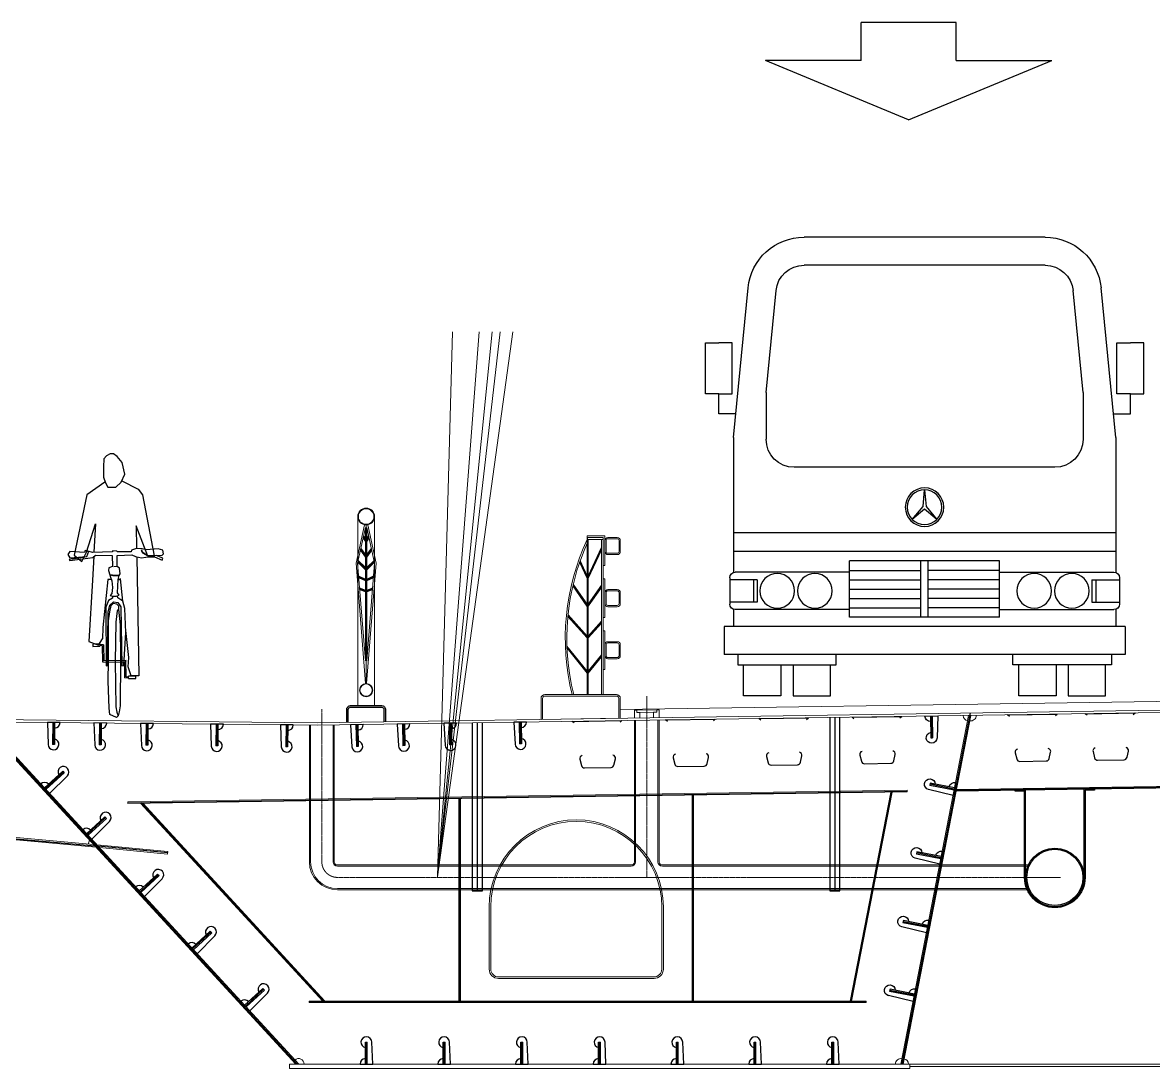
# Model space of a CAD drawing. Extents: x -2611510 to 1021013, y -44073 to 90887.
# Drawn here: x 823852 to 831125, y 47572 to 54296 of the extents above; entities that cross this region are included whole.
import ezdxf

# ---------------------------------------------------------------- set-up
doc = ezdxf.new("R2010")
doc.units = 0
doc.linetypes.add('ACAD_ISO08W100', pattern=[36, 24, -3, 6, -3])
doc.linetypes.add('CENTER', pattern=[2, 1.25, -0.25, 0.25, -0.25])
doc.layers.get('Defpoints').update_dxf_attribs({"color": 8})
for name, color, linetype, lineweight in [('中心线', 2, 'CENTER', 15), ('标注', 3, 'Continuous', 18), ('细实线', 7, 'Continuous', 15), ('钢板粗线', 1, 'Continuous', 25), ('钢板细线', 6, 'Continuous', 15)]:
    doc.layers.add(name, color=color, linetype=linetype, lineweight=lineweight)
doc.layers.add('汽车', color=150, linetype='Continuous')
doc.layers.add('车', color=4, linetype='Continuous')

# ---------------------------------------------------------------- blocks, each defined once
blk = doc.blocks.new('hghgh')
at = {"color": 7, "linetype": 'Continuous'}
for p, q in [((3039.592, 71.265), (3047.345, 71.265)), ((3039.591, 70.361), (3047.345, 70.361)), ((3037.321, 64.82), (3037.792, 69.634)), ((3038.371, 66.275), (3038.691, 69.546)), ((3048.564, 66.275), (3048.244, 69.546)), ((3049.614, 64.82), (3049.143, 69.634)), ((3036.418, 66.229), (3036.418, 67.865)), ((3036.418, 67.865), (3036.85, 67.865)), ((3037.283, 67.865), (3036.85, 67.865)), ((3037.283, 66.229), (3037.283, 67.865)), ((3049.653, 66.229), (3049.653, 67.865)), ((3049.653, 67.865), (3050.085, 67.865)), ((3050.518, 67.865), (3050.085, 67.865)), ((3050.518, 66.229), (3050.518, 67.865)), ((3036.85, 66.229), (3036.418, 66.229)), ((3036.85, 66.229), (3037.283, 66.229)), ((3036.85, 65.581), (3036.85, 66.229)), ((3050.085, 66.229), (3049.653, 66.229)), ((3050.085, 65.581), (3050.085, 66.229)), ((3050.085, 66.229), (3050.518, 66.229)), ((3037.396, 65.581), (3036.85, 65.581)), ((3049.54, 65.581), (3050.085, 65.581)), ((3037.321, 64.82), (3037.321, 60.485)), ((3049.614, 64.82), (3049.614, 60.485)), ((3039.274, 63.866), (3047.661, 63.866)), ((3037.321, 61.759), (3049.614, 61.759)), ((3037.321, 61.156), (3049.614, 61.156)), ((3041.059, 60.855), (3045.877, 60.855)), ((3041.059, 60.554), (3043.347, 60.554)), ((3045.877, 60.554), (3043.588, 60.554)), ((3037.201, 60.314), (3037.201, 59.471)), ((3037.963, 60.254), (3037.963, 59.531)), ((3038.083, 60.254), (3038.083, 59.531)), ((3041.059, 60.253), (3043.347, 60.253)), ((3045.877, 60.253), (3043.588, 60.253)), ((3048.852, 60.254), (3048.852, 59.531)), ((3048.973, 60.254), (3048.973, 59.531)), ((3049.735, 60.314), (3049.735, 59.471)), ((3041.059, 59.952), (3043.347, 59.952)), ((3041.059, 59.651), (3043.347, 59.651)), ((3045.877, 59.952), (3043.588, 59.952)), ((3045.877, 59.651), (3043.588, 59.651)), ((3037.321, 59.301), (3037.321, 58.748)), ((3041.059, 59.35), (3043.347, 59.35)), ((3045.877, 59.35), (3043.588, 59.35)), ((3049.614, 59.301), (3049.614, 58.748)), ((3041.059, 59.049), (3045.877, 59.049)), ((3037.02, 58.748), (3049.915, 58.748)), ((3037.02, 58.748), (3037.02, 57.844)), ((3049.915, 58.748), (3049.915, 57.844)), ((3037.02, 57.844), (3049.915, 57.844)), ((3037.46, 57.844), (3037.46, 57.513)), ((3040.625, 57.513), (3040.625, 57.844)), ((3046.311, 57.513), (3046.311, 57.844)), ((3049.476, 57.844), (3049.476, 57.513)), ((3037.46, 57.513), (3040.625, 57.513)), ((3037.646, 56.515), (3037.646, 57.513)), ((3038.845, 57.513), (3038.845, 56.515)), ((3039.24, 57.513), (3039.24, 56.515)), ((3040.438, 56.515), (3040.438, 57.513)), ((3049.476, 57.513), (3046.311, 57.513)), ((3046.497, 56.515), (3046.497, 57.513)), ((3047.696, 57.513), (3047.696, 56.515)), ((3048.091, 57.513), (3048.091, 56.515)), ((3049.289, 56.515), (3049.289, 57.513)), ((3038.845, 56.515), (3037.646, 56.515)), ((3039.24, 56.515), (3040.438, 56.515)), ((3047.696, 56.515), (3046.497, 56.515)), ((3048.091, 56.515), (3049.289, 56.515))]:
    blk.add_line(p, q, dxfattribs=at)
at = {"color": 7}
for p, q in [((3038.371, 66.275), (3038.371, 64.769)), ((3048.564, 66.275), (3048.564, 64.769)), ((3041.059, 59.049), (3041.059, 60.855)), ((3043.347, 59.049), (3043.347, 60.855)), ((3043.588, 59.049), (3043.588, 60.855)), ((3043.588, 59.049), (3043.588, 60.855)), ((3045.877, 59.049), (3045.877, 60.855)), ((3041.059, 60.495), (3037.381, 60.495)), ((3045.877, 60.495), (3049.554, 60.495)), ((3038.083, 60.254), (3037.201, 60.254)), ((3048.852, 60.254), (3049.735, 60.254)), ((3038.083, 59.531), (3037.201, 59.531)), ((3041.059, 59.291), (3037.381, 59.291)), ((3045.877, 59.291), (3049.554, 59.291)), ((3048.852, 59.531), (3049.735, 59.531))]:
    blk.add_line(p, q, dxfattribs=at)
blk.add_lwpolyline([(3043.468, 62.521), (3043.863, 62.19), (3043.515, 62.604), (3043.468, 63.144), (3043.421, 62.604), (3043.073, 62.19)], close=True, dxfattribs=at)
for centre, radius in [((3043.468, 62.585), 0.619), ((3043.468, 62.585), 0.559), ((3038.731, 59.893), 0.559), ((3039.941, 59.893), 0.559), ((3046.994, 59.893), 0.559), ((3048.205, 59.893), 0.559)]:
    blk.add_circle(centre, radius, dxfattribs=at)
at = {"color": 7, "linetype": 'Continuous'}
for centre, radius, start, end in [((3039.59, 69.458), 1.807, 89.9254, 174.4139), ((3047.345, 69.458), 1.807, 5.5861, 90), ((3039.59, 69.458), 0.903, 89.9254, 174.4139), ((3047.345, 69.458), 0.903, 5.5861, 90)]:
    blk.add_arc(centre, radius, start, end, dxfattribs=at)
at = {"color": 7}
for centre, radius, start, end in [((3039.274, 64.769), 0.903, 180, 270), ((3047.661, 64.769), 0.903, 270, 0), ((3037.381, 60.314), 0.181, 90, 180), ((3049.554, 60.314), 0.181, 0, 90), ((3037.381, 59.471), 0.181, 180, 270), ((3049.554, 59.471), 0.181, 270, 0)]:
    blk.add_arc(centre, radius, start, end, dxfattribs=at)
blk = doc.blocks.new('A$C3DE66DF3')
at = {"layer": '汽车', "color": 1}
for p, q in [((0.337, 1.4819), (0.4401, 1.4296)), ((0.4401, 1.4296), (0.4669, 1.3934)), ((0.1182, 1.395), (0.0392, 1.016)), ((0.4669, 1.3934), (0.5405, 1.0113)), ((0.117, 1.0361), (0.1739, 1.2118)), ((0.1739, 1.2118), (0.1634, 1.0342)), ((0.4283, 1.2006), (0.4306, 1.0587)), ((0.4998, 1.0109), (0.4283, 1.2006)), ((0.0123, 1.0383), (0, 1.0202)), ((0, 1.0202), (0.0119, 0.9989)), ((0.0293, 0.9925), (0.0099, 0.9894)), ((0.0114, 0.9822), (0.1241, 0.9972)), ((0.0119, 0.9989), (0.1194, 1.0074)), ((0.1034, 1.033), (0.0123, 1.0383)), ((0.0293, 0.9925), (0.1194, 1.0074)), ((0.0392, 1.016), (0.0882, 0.9775)), ((0.0882, 0.9775), (0.0978, 0.997)), ((0.0978, 0.997), (0.117, 1.0361)), ((0.108, 1.0454), (0.1034, 1.033)), ((0.1188, 1.0443), (0.108, 1.0454)), ((0.1545, 1.034), (0.1188, 1.0443)), ((0.1194, 1.0074), (0.1316, 1.0406)), ((0.1241, 0.9972), (0.1557, 1.0025)), ((0.1619, 1.0078), (0.1532, 0.8599)), ((0.2786, 1.0378), (0.1545, 1.034)), ((0.1557, 1.0025), (0.172, 1.0163)), ((0.172, 1.0163), (0.2783, 1.0139)), ((0.2783, 1.0139), (0.2788, 0.946)), ((0.2804, 1.0427), (0.2786, 1.0378)), ((0.3055, 1.042), (0.2804, 1.0427)), ((0.3096, 1.0377), (0.3055, 1.042)), ((0.3081, 1.0143), (0.3999, 1.0186)), ((0.3085, 0.9464), (0.3081, 1.0143)), ((0.3954, 1.0372), (0.3096, 1.0377)), ((0.3991, 1.0471), (0.3954, 1.0372)), ((0.4288, 1.0588), (0.3991, 1.0471)), ((0.3999, 1.0186), (0.4239, 1.007)), ((0.4239, 1.007), (0.4617, 0.9987)), ((0.4647, 1.0568), (0.4288, 1.0588)), ((0.4315, 1.0053), (0.4437, 0.2611)), ((0.4617, 0.9987), (0.4886, 1.0029)), ((0.4649, 1.0342), (0.462, 1.0494)), ((0.462, 1.0494), (0.4677, 1.0304)), ((0.4892, 1.0507), (0.4647, 1.0568)), ((0.5007, 1.0126), (0.4649, 1.0342)), ((0.4677, 1.0304), (0.5007, 1.0126)), ((0.4886, 1.0029), (0.5432, 1.0055)), ((0.5648, 1.0568), (0.4892, 1.0507)), ((0.4998, 1.0109), (0.5405, 1.0113)), ((0.5007, 1.0126), (0.5896, 1.0166)), ((0.5518, 1.0136), (0.5007, 1.0126)), ((0.5432, 1.0055), (0.5895, 0.9856)), ((0.594, 0.9981), (0.5518, 1.0136)), ((0.5956, 1.0483), (0.5648, 1.0568)), ((0.5895, 0.9856), (0.594, 0.9981)), ((0.5896, 1.0166), (0.5982, 1.0248)), ((0.5982, 1.0248), (0.5956, 1.0483)), ((0.0099, 0.9894), (0.0073, 0.9848)), ((0.0073, 0.9848), (0.0114, 0.9822)), ((0.2559, 0.9375), (0.2554, 0.9208)), ((0.2554, 0.9208), (0.2633, 0.8925)), ((0.2788, 0.946), (0.2559, 0.9375)), ((0.3085, 0.9464), (0.2875, 0.9428)), ((0.3241, 0.935), (0.3085, 0.9464)), ((0.3281, 0.8997), (0.3241, 0.935)), ((0.1532, 0.8599), (0.1322, 0.4768)), ((0.2506, 0.8632), (0.2183, 0.5645)), ((0.2724, 0.8632), (0.2505, 0.8623)), ((0.2723, 0.8634), (0.2506, 0.8632)), ((0.2959, 0.889), (0.2633, 0.8925)), ((0.2633, 0.8925), (0.2816, 0.8886)), ((0.2633, 0.8925), (0.2667, 0.8786)), ((0.2667, 0.8786), (0.2752, 0.8557)), ((0.2752, 0.8557), (0.2798, 0.8145)), ((0.2816, 0.8886), (0.321, 0.8882)), ((0.321, 0.8882), (0.2959, 0.889)), ((0.3098, 0.7809), (0.3148, 0.8637)), ((0.3148, 0.8637), (0.321, 0.8882)), ((0.3185, 0.8638), (0.3148, 0.8637)), ((0.3148, 0.8637), (0.3304, 0.8624)), ((0.3298, 0.8679), (0.3185, 0.8638)), ((0.321, 0.8882), (0.3281, 0.8997)), ((0.3442, 0.7288), (0.3298, 0.8679)), ((0.2798, 0.8145), (0.2745, 0.777)), ((0.3211, 0.7655), (0.3098, 0.7809)), ((0.2551, 0.7319), (0.2371, 0.6906)), ((0.2803, 0.7466), (0.2551, 0.7319)), ((0.2618, 0.7041), (0.2863, 0.7247)), ((0.2745, 0.777), (0.2641, 0.7639)), ((0.2641, 0.7639), (0.2824, 0.76)), ((0.2718, 0.7004), (0.2856, 0.7151)), ((0.305, 0.7601), (0.279, 0.7584)), ((0.279, 0.7584), (0.2803, 0.7466)), ((0.2824, 0.76), (0.305, 0.7601)), ((0.2856, 0.7151), (0.3039, 0.7112)), ((0.2863, 0.7247), (0.313, 0.7205)), ((0.3039, 0.7112), (0.3161, 0.6982)), ((0.3109, 0.7608), (0.3211, 0.7655)), ((0.3122, 0.749), (0.3109, 0.7608)), ((0.3442, 0.7288), (0.3122, 0.749)), ((0.313, 0.7205), (0.331, 0.6928)), ((0.3571, 0.6832), (0.3442, 0.7288)), ((0.2371, 0.6906), (0.239, 0.3232)), ((0.2483, 0.3255), (0.2513, 0.66)), ((0.2513, 0.66), (0.2618, 0.7041)), ((0.2538, 0.6055), (0.263, 0.6613)), ((0.263, 0.6613), (0.2718, 0.7004)), ((0.3076, 0.6675), (0.3013, 0.5965)), ((0.3172, 0.6781), (0.3076, 0.6675)), ((0.3161, 0.6982), (0.3172, 0.6781)), ((0.3172, 0.6781), (0.3281, 0.581)), ((0.331, 0.6928), (0.3379, 0.3236)), ((0.3639, 0.5326), (0.3571, 0.6832)), ((0.2534, 0.3546), (0.2538, 0.6055)), ((0.3013, 0.5965), (0.2968, 0.35)), ((0.3281, 0.581), (0.3298, 0.3632)), ((0.2183, 0.5645), (0.2176, 0.4926)), ((0.3496, 0.3249), (0.3639, 0.5326)), ((0.3807, 0.3765), (0.3633, 0.5446)), ((0.1322, 0.4768), (0.1926, 0.4527)), ((0.2001, 0.4605), (0.1557, 0.4593)), ((0.1557, 0.4593), (0.1559, 0.4453)), ((0.1559, 0.4453), (0.2008, 0.4457)), ((0.1926, 0.4527), (0.2176, 0.4926)), ((0.2001, 0.4605), (0.2007, 0.4501)), ((0.2238, 0.4552), (0.2006, 0.4544)), ((0.2007, 0.4501), (0.2008, 0.4457)), ((0.2148, 0.4497), (0.2007, 0.4501)), ((0.2148, 0.4497), (0.2171, 0.3482)), ((0.2238, 0.4552), (0.2247, 0.3558)), ((0.2199, 0.3556), (0.2171, 0.3482)), ((0.364, 0.3563), (0.2199, 0.3556)), ((0.2516, 0.2269), (0.2534, 0.3546)), ((0.3298, 0.3632), (0.3265, 0.0739)), ((0.3603, 0.3464), (0.364, 0.3563)), ((0.3656, 0.2547), (0.3632, 0.3563)), ((0.3775, 0.3165), (0.3807, 0.3765)), ((0.2171, 0.3482), (0.3603, 0.3464)), ((0.239, 0.3232), (0.2483, 0.3255)), ((0.2968, 0.35), (0.3012, 0.0663)), ((0.3379, 0.3236), (0.3496, 0.3249)), ((0.3565, 0.2493), (0.3557, 0.3487)), ((0.3968, 0.2614), (0.3775, 0.3165)), ((0.2578, 0.0596), (0.2516, 0.2269)), ((0.3565, 0.2493), (0.3798, 0.25)), ((0.3656, 0.2547), (0.3797, 0.2543)), ((0.4245, 0.2592), (0.3796, 0.2588)), ((0.3797, 0.2543), (0.3796, 0.2588)), ((0.3803, 0.244), (0.3797, 0.2543)), ((0.3803, 0.244), (0.4246, 0.2452)), ((0.4437, 0.2611), (0.3968, 0.2614)), ((0.4246, 0.2452), (0.4245, 0.2592)), ((0.3265, 0.0739), (0.3212, 0.0364)), ((0.2637, 0.018), (0.2578, 0.0596)), ((0.305, 0), (0.2637, 0.018)), ((0.3012, 0.0663), (0.306, 0.0335)), ((0.3146, 0.0106), (0.305, 0)), ((0.306, 0.0335), (0.3146, 0.0106)), ((0.3212, 0.0364), (0.3146, 0.0106))]:
    blk.add_line(p, q, dxfattribs=at)
blk.add_lwpolyline([(0.2998, 1.4421), (0.3336, 1.4742), (0.3558, 1.5244), (0.3401, 1.5971), (0.3094, 1.6332), (0.2865, 1.6511), (0.2638, 1.6509), (0.2412, 1.6371), (0.2261, 1.6188), (0.2228, 1.5687), (0.2234, 1.5051), (0.2351, 1.4688), (0.2505, 1.4416)], close=True, dxfattribs=at)
blk.add_lwpolyline([(0.2312, 1.4733), (0.1182, 1.395)], dxfattribs=at)
blk = doc.blocks.new('A$C1F375032')
at = {"layer": '车', "ltscale": 1000}
for p, q in [((-0.838, 1.048), (-0.838, 1.716)), ((-0.838, 1.716), (0.838, 1.716)), ((0.838, 1.048), (0.838, 1.716)), ((0, 0), (-2.524, 1.048)), ((-0.838, 1.048), (-2.524, 1.048)), ((0, 0), (2.524, 1.048)), ((0.838, 1.048), (2.524, 1.048))]:
    blk.add_line(p, q, dxfattribs=at)
blk = doc.blocks.new('U型肋1')
at = {"layer": 'Defpoints'}
blk.add_line((-160, 0), (160, 0), dxfattribs=at)
at = {"layer": '钢板粗线', "color": 6}
for p, q in [((147.8, -9.7), (160, 0)), ((-147.8, -9.7), (-160, 0))]:
    blk.add_line(p, q, dxfattribs=at)
blk.add_lwpolyline([(-98.8, -220.5, 0.414266), (-113.8, -244.5), (-104.5, -284.5, 0.348876), (-85, -300), (85, -300, 0.348876), (104.5, -284.5), (113.8, -244.5, 0.414091), (98.8, -220.5, 0.414091)], format="xyb", dxfattribs=at)
blk = doc.blocks.new('12-140加劲 有过焊孔')
at = {"layer": 'Defpoints'}
blk.add_line((0, 0), (0, 140), dxfattribs=at)
at = {"layer": '钢板粗线', "color": 7}
for p, q in [((-6, 0), (-6, 140)), ((-6, 140), (6, 140)), ((6, 0), (6, 140)), ((41, 0), (35, 141.5)), ((-41, 0), (41, 0))]:
    blk.add_line(p, q, dxfattribs=at)
for centre, start, end in [((0, 140), 2.44105, 260.12911), ((-6, 0), 90, 180)]:
    blk.add_arc(centre, 35, start, end, dxfattribs=at)
blk = doc.blocks.new('14-160加劲 有过焊孔')
at = {"layer": 'Defpoints'}
blk.add_line((38609.4, 31489.3), (38609.4, 31649.3), dxfattribs=at)
at = {"layer": '钢板粗线', "color": 7}
for p, q in [((38602.4, 31489.3), (38602.4, 31649.3)), ((38602.4, 31649.3), (38616.4, 31649.3)), ((38616.4, 31489.3), (38616.4, 31649.3)), ((38651.4, 31489.3), (38644.3, 31650.8)), ((38567.4, 31489.3), (38651.4, 31489.3))]:
    blk.add_line(p, q, dxfattribs=at)
for centre, start, end in [((38609.4, 31649.3), 2.49324, 258.46304), ((38602.4, 31489.3), 90, 180)]:
    blk.add_arc(centre, 35, start, end, dxfattribs=at)
blk = doc.blocks.new('边护栏')
at = {"color": 1}
for p, q in [((100, 1030), (-12.5, 1030)), ((-12.5, 1030), (-12.5, 1020)), ((-12.5, 10.4), (-12.5, 1020)), ((90, 1020), (-12.5, 1020)), ((-10, 10), (-10, 1020)), ((90, 1020), (90, 10)), ((100, 1030), (100, 840)), ((90, 1008), (-12.5, 1008)), ((-7.5, 10), (-7.5, 1008)), ((-7.5, 774.3), (78, 957.7)), ((-7.5, 764.8), (78, 948.2)), ((78, 1008), (78, 10)), ((-7.5, 755.4), (78, 938.7)), ((-12.5, 755.4), (-61.5, 860.5)), ((-12.5, 764.8), (-59.6, 865.9)), ((-12.5, 774.3), (-57.7, 871.3)), ((90, 840), (100, 840)), ((90, 755), (100, 755)), ((100, 755), (100, 505)), ((-10, 572.6), (-105.4, 708.8)), ((-12.5, 583.2), (-104.2, 714.1)), ((-12.5, 590.1), (-102.9, 719.3)), ((-10, 572.6), (78, 698.3)), ((-7.5, 590.1), (78, 712.3)), ((-7.5, 583.2), (78, 705.3)), ((-12.5, 374.2), (-137.4, 512.9)), ((-12.5, 380.2), (-136.9, 518.3)), ((-12.5, 386.1), (-136.3, 523.6)), ((-7.5, 386.1), (78, 481.1)), ((-7.5, 380.2), (78, 475.1)), ((-7.5, 374.2), (78, 469.1)), ((90, 505), (100, 505)), ((90, 420), (100, 420)), ((100, 420), (100, 170)), ((-12.5, 159.9), (-143.3, 321.4)), ((-12.5, 153.5), (-143.1, 314.7)), ((-12.5, 147.2), (-142.8, 308)), ((-7.5, 159.9), (78, 265.5)), ((-7.5, 153.5), (78, 259.1)), ((-7.5, 147.2), (78, 252.7)), ((90, 170), (100, 170)), ((-285, 10), (175, 10)), ((-285, 0), (175, 0)), ((-310, -15), (-310, -149.8)), ((-300, -15), (-300, -149.6)), ((190, -15), (190, -141.4)), ((200, -15), (200, -141.3)), ((200, -141.3), (-310, -149.8))]:
    blk.add_line(p, q, dxfattribs=at)
for points in [[(200, 1000), (200, 930, -0.414214), (180, 910), (120, 910, -0.414214), (100, 930), (100, 1000, -0.414214), (120, 1020), (180, 1020, -0.414214)], [(192, 1000), (192, 930, -0.414214), (180, 918), (120, 918, -0.414214), (108, 930), (108, 1000, -0.414214), (120, 1012), (180, 1012, -0.414214)], [(200, 665), (200, 595, -0.414214), (180, 575), (120, 575, -0.414214), (100, 595), (100, 665, -0.414214), (120, 685), (180, 685, -0.414214)], [(192, 665), (192, 595, -0.414214), (180, 583), (120, 583, -0.414214), (108, 595), (108, 665, -0.414214), (120, 677), (180, 677, -0.414214)], [(200, 330), (200, 260, -0.414214), (180, 240), (120, 240, -0.414214), (100, 260), (100, 330, -0.414214), (120, 350), (180, 350, -0.414214)], [(192, 330), (192, 260, -0.414214), (180, 248), (120, 248, -0.414214), (108, 260), (108, 330, -0.414214), (120, 342), (180, 342, -0.414214)]]:
    blk.add_lwpolyline(points, format="xyb", close=True, dxfattribs=at)
for centre, radius, start, end in [((1345.8, 371.5), 1500, 154.89321, 193.94714), ((1345.8, 371.5), 1490, 155.72682, 194.04266), ((-285, -15), 25, 90, 180), ((175, -15), 25, 360, 90), ((175, -15), 15, 360, 90), ((-285, -15), 15, 90, 180)]:
    blk.add_arc(centre, radius, start, end, dxfattribs=at)
blk = doc.blocks.new('人行护栏')
for p, q in [((-65, 926), (-11.4, 1173.2)), ((-54, 1226), (-54, 10)), ((65, 926), (11.4, 1173.2)), ((54, 1226), (54, 10)), ((-54.9, 925.3), (-5, 1155.7)), ((-5, 1084.7), (-16.2, 1104)), ((-5, 298.7), (-5, 1155.7)), ((5, 298.7), (5, 1155.7)), ((54.9, 925.3), (5, 1155.7)), ((5, 1084.7), (16.2, 1104)), ((-5, 981.9), (-33.8, 1022.9)), ((-5, 1064.7), (-19.3, 1089.5)), ((5, 1064.7), (19.3, 1089.5)), ((5, 981.9), (33.8, 1022.9)), ((-5, 964.4), (-36.6, 1009.6)), ((5, 964.4), (36.6, 1009.6)), ((-3.4, 152.4), (-65, 926)), ((-5, 298.7), (-54.9, 925.3)), ((-5, 883.9), (-53.4, 932.3)), ((-5, 898.1), (-50.9, 943.9)), ((3.4, 152.4), (65, 926)), ((5, 898.1), (50.9, 943.9)), ((5, 883.9), (53.4, 932.3)), ((5, 298.7), (54.9, 925.3)), ((-5, 823.8), (-48.4, 844.1)), ((-5, 812.8), (-47.5, 832.6)), ((5, 823.8), (48.4, 844.1)), ((5, 812.8), (47.5, 832.6)), ((-5, 753.1), (-42.3, 766.7)), ((-5, 742.5), (-41.4, 755.7)), ((5, 753.1), (42.3, 766.7)), ((5, 742.5), (41.4, 755.7))]:
    blk.add_line(p, q)
at = {"linetype": 'ACAD_ISO08W100', "ltscale": 0.1}
blk.add_line((0, 152.5), (0, 1172), dxfattribs=at)
for centre, radius in [((0, 1226), 54), ((0, 1226), 50), ((0, 110), 42.5), ((0, 110), 39.5)]:
    blk.add_circle(centre, radius)
at = {"layer": 'Defpoints'}
for p, q in [((0, 1066), (-17.8, 1096.8)), ((0, 1066), (17.8, 1096.8)), ((0, 966), (-35.2, 1016.3)), ((0, 966), (35.2, 1016.3)), ((0, 886), (-52.1, 938.1)), ((0, 886), (52.1, 938.1)), ((0, 816), (-48, 838.4)), ((0, 816), (48, 838.4)), ((0, 746), (-41.8, 761.2)), ((0, 746), (41.8, 761.2))]:
    blk.add_line(p, q, dxfattribs=at)
blk = doc.blocks.new('排水')
at = {"layer": 'Defpoints', "color": 8}
for p, q in [((-3170.2, -63.6), (-3170.2, -1143.5)), ((-870.2, -29.1), (-870.2, -1143.5))]:
    blk.add_line(p, q, dxfattribs=at)
at = {"layer": '中心线', "color": 8, "ltscale": 0.3}
for p, q in [((-2080.2, 108.1), (-2080.2, -1057.5)), ((-4170.2, 24), (-4170.2, -957.5)), ((-4070.2, -1057.5), (579.8, -1057.5))]:
    blk.add_line(p, q, dxfattribs=at)
blk.add_arc((-4070.2, -957.5), 100, 180, 270, dxfattribs=at)
at = {"layer": '细实线', "color": 8}
for p, q in [((-2160.2, -48.4), (-2160.2, -957.5)), ((-2152.2, -48.3), (-2152.2, -957.5)), ((-2008.2, -46.1), (-2008.2, -957.5)), ((-2000.2, -46), (-2000.2, -957.5)), ((-4250.2, -78.5), (-4250.2, -957.5)), ((-4242.2, -78.6), (-4242.2, -957.5)), ((-4098.2, -77.5), (-4098.2, -957.5)), ((-4090.2, -77.4), (-4090.2, -957.5)), ((-4070.2, -977.5), (-2180.2, -977.5)), ((-4070.2, -985.5), (-2180.2, -985.5)), ((-1980.2, -977.5), (373.8, -977.5)), ((-1980.2, -985.5), (370.2, -985.5)), ((-4070.2, -1129.5), (370.2, -1129.5)), ((-4070.2, -1137.5), (373.8, -1137.5))]:
    blk.add_line(p, q, dxfattribs=at)
for points in [[(-2124.2, -32.8), (-2124.2, 2.2), (-2144.2, 2.2), (-2144.2, 18.2), (-2160.2, 18.2), (-2160.2, -32.4)], [(-2036.2, -30.4), (-2036.2, 4.6), (-2016.2, 4.6), (-2016.2, 20.6), (-2000.2, 20.6), (-2000.2, -30)]]:
    blk.add_lwpolyline(points, dxfattribs=at)
blk.add_lwpolyline([(-2144.2, 18), (-2016.2, 20.4), (-2016.2, 4.9), (-2144.2, 2.5)], close=True, dxfattribs=at)
for centre, radius, start, end in [((-4070.2, -957.5), 180, 180, 270), ((-4070.2, -957.5), 172, 180, 270), ((-4070.2, -957.5), 28, 180, 270), ((-4070.2, -957.5), 20, 180, 270), ((-2180.2, -957.5), 20, 270, 0), ((-2180.2, -957.5), 28, 270, 0), ((-1980.2, -957.5), 28, 180, 270), ((-1980.2, -957.5), 20, 180, 270)]:
    blk.add_arc(centre, radius, start, end, dxfattribs=at)
at = {"layer": '钢板粗线', "color": 8}
for p, q in [((355.9, -1057.5), (355.9, -496.7)), ((732.9, -1057.5), (732.9, -491.1))]:
    blk.add_line(p, q, dxfattribs=at)
for points in [[(-3202.7, -64), (-3202.7, -1143.5), (-3137.7, -1143.5), (-3137.7, -63.1)], [(-902.7, -29.5), (-902.7, -1143.5), (-837.7, -1143.5), (-837.7, -28.6)]]:
    blk.add_lwpolyline(points, dxfattribs=at)
blk.add_lwpolyline([(798.9, -490.1), (798.9, -496.1), (738.9, -497), (738.9, -1057.5, -1), (349.9, -1057.5), (349.9, -502.8), (289.9, -503.7), (289.9, -497.7)], format="xyb", dxfattribs=at)
for radius in [188.5, 180.5]:
    blk.add_circle((544.4, -1057.5), radius, dxfattribs=at)

msp = doc.modelspace()

# ---------------------------------------------------------------- linework, layer by layer
at = {"lineweight": 15}
for p in [(827005.3, 52307.8), (826617.7, 52307.8), (826788.6, 52307.8), (826873.5, 52307.8), (826923.1, 52307.8)]:
    msp.add_line(p, (826520.9, 48803), dxfattribs=at)
at = {"layer": 'Defpoints'}
for p, q in [((829947.2, 49857.6), (829508.4, 47600.1)), ((823576.9, 49816.4), (825618.4, 47600.1)), ((829857.6, 49360.2), (839446.9, 49504.1)), ((819497.2, 49441.6), (824317, 49002.6)), ((824613.4, 49281.6), (825793.7, 48000.1)), ((824317, 49002.6), (824337.8, 49000.7)), ((824785.7, 48957.8), (824337.8, 49000.7))]:
    msp.add_line(p, q, dxfattribs=at)
at = {"layer": 'Defpoints', "color": 8}
for p, q in [((824528.1, 49280.3), (829542.1, 49355.5)), ((828163.4, 48005.1), (828163.4, 49329.8)), ((829441.8, 49354), (829178.6, 48000.1)), ((826663.4, 48005.1), (826663.4, 49307.3)), ((829278.6, 48000.1), (825695, 48000.1))]:
    msp.add_line(p, q, dxfattribs=at)
at = {"layer": '钢板粗线'}
for points in [[(825936.7, 49797.5), (825936.7, 49879.4, -0.414214), (825961.7, 49904.4), (826161.7, 49904.4, -0.414214), (826186.7, 49879.4), (826186.7, 49801.2)], [(825946.7, 49797.6), (825946.7, 49879.4, -0.414214), (825961.7, 49894.4), (826161.7, 49894.4, -0.414214), (826176.7, 49879.4), (826176.7, 49801.2)]]:
    msp.add_lwpolyline(points, format="xyb", dxfattribs=at)
at = {"layer": '钢板细线'}
for p, q in [((829936.9, 49841.5), (829501.2, 47600.1)), ((829951.2, 49841.7), (829515.5, 47600.1)), ((823582.2, 49800.3), (825608.8, 47600.1)), ((823601.4, 49800.1), (825627.9, 47600.1)), ((829856.5, 49354.2), (839447.2, 49498.1)), ((829858.8, 49366.3), (839447.2, 49510.1)), ((819509.2, 49448.5), (824308.9, 49011.4)), ((819509.2, 49432.5), (824325.1, 48993.8)), ((824528, 49285.3), (829542, 49360.5)), ((824528.2, 49275.3), (829542.2, 49350.5)), ((828158.4, 48005.1), (828158.4, 49329.7)), ((828168.4, 48005.1), (828168.4, 49329.9)), ((829435.7, 49348.9), (829174.5, 48005.1)), ((829445.9, 49349.1), (829184.7, 48005.1)), ((829542, 49360.5), (829542.2, 49350.5)), ((824528.2, 49275.3), (824528, 49285.3)), ((824611.2, 49276.5), (825782.3, 48005.1)), ((824624.6, 49276.7), (825795.9, 48005.1)), ((826658.4, 48005.1), (826658.4, 49307.2)), ((826668.4, 48005.1), (826668.4, 49307.4)), ((825695, 48005.1), (825695, 47995.1)), ((829278.6, 48005.1), (825695, 48005.1)), ((829278.6, 48005.1), (829278.6, 47995.1)), ((829278.6, 47995.1), (825695, 47995.1)), ((829558.4, 47600.1), (825568.4, 47600.1)), ((825568.4, 47600.1), (825568.4, 47572.1)), ((829558.4, 47572.1), (825568.4, 47572.1)), ((829558.4, 47600.1), (829558.4, 47572.1)), ((829558.4, 47600.1), (839447.2, 47600.1)), ((829558.4, 47584.1), (839447.2, 47584.1))]:
    msp.add_line(p, q, dxfattribs=at)
at = {"layer": '钢板细线', "color": 7}
for p, q in [((824786.5, 48965.8), (824329.7, 49009.5)), ((824785, 48949.8), (824345.9, 48991.9)), ((824785, 48949.8), (824786.5, 48965.8))]:
    msp.add_line(p, q, dxfattribs=at)
at = {"layer": '钢板细线'}
for points in [[(827696.7, 49878.9), (839197, 50051.4)], [(819447.2, 49857.7), (825747.2, 49794.6), (839447, 50000.1)], [(819447.2, 49841.7), (825747.2, 49778.6), (839447.2, 49984.1)]]:
    msp.add_lwpolyline(points, dxfattribs=at)
for points in [[(827973.4, 48610.1, 1), (826853.4, 48610.1), (826853.4, 48210.1, 0.414214), (826913.4, 48150.1), (827913.4, 48150.1, 0.414214), (827973.4, 48210.1)], [(827963.4, 48610.1, 1), (826863.4, 48610.1), (826863.4, 48210.1, 0.414214), (826913.4, 48160.1), (827913.4, 48160.1, 0.414214), (827963.4, 48210.1)]]:
    msp.add_lwpolyline(points, format="xyb", close=True, dxfattribs=at)
for centre, start, end in [((829936.9, 49841.5), 180.86234, 259), ((829951.2, 49841.7), 259, 0.85937), ((824309, 49011.3), 132.64892, 174.83592), ((825627.9, 47600.1), 0, 132.58631), ((829501.2, 47600.1), 79, 180), ((829515.5, 47600.1), 0, 79)]:
    msp.add_arc(centre, 35, start, end, dxfattribs=at)

# ---------------------------------------------------------------- block references
at = {"xscale": -200, "yscale": 200, "zscale": 200}
msp.add_blockref('hghgh', (1438347.2, 38663.6), dxfattribs=at)
msp.add_blockref('排水', (829947.2, 49857.6))
at = {"layer": '标注', "color": 7, "xscale": -364.7368421079591, "yscale": 364.7368421079591, "zscale": 364.7368421052631}
msp.add_blockref('A$C1F375032', (829550.8, 53670.4), dxfattribs=at)
at = {"layer": '标注'}
for name, p in [('人行护栏', (826061.7, 49894.4)), ('边护栏', (827496.7, 49965.8))]:
    msp.add_blockref(name, p, dxfattribs=at)
at = {"layer": '汽车', "xscale": 1027.205338051362, "yscale": 1027.205338051362, "zscale": 1027.205338051362, "rotation": 1.837529497919997e-05}
msp.add_blockref('A$C3DE66DF3', (824143.4, 49828), dxfattribs=at)
at = {"layer": '细实线'}
for p, rotation in [((824052.4, 49795.6), 179.4262908401), ((824352.4, 49792.6), 179.4262908401), ((824652.4, 49789.6), 179.4262908401), ((825102.4, 49785.1), 179.4262908401), ((825552.4, 49780.6), 179.4262908401), ((826002.4, 49782.6), 180.9806856942545), ((826302.4, 49787.1), 180.9806856942545), ((826602.4, 49791.6), 180.9806856942545), ((827052.4, 49798.3), 180.9806856942545)]:
    msp.add_blockref('12-140加劲 有过焊孔', p, dxfattribs=dict(at, rotation=rotation))
at = {"layer": '钢板细线'}
for name, p, rotation in [('U型肋1', (828747.2, 49823.6), 0.8593722436391068), ('U型肋1', (829347.2, 49832.6), 0.8593722436391068), ('U型肋1', (830347.2, 49847.6), 0.8593722436391068), ('U型肋1', (830847.2, 49855.1), 0.8593722436391068), ('U型肋1', (827547.3, 49805.6), 0.8593722436391068), ('U型肋1', (828147.2, 49814.6), 0.8593722436391068), ('14-160加劲 有过焊孔', (774678.5, 56433.9), 312.6489191297561), ('14-160加劲 有过焊孔', (774949.5, 56139.7), 312.6489191297561), ('14-160加劲 有过焊孔', (775288.3, 55771.9), 312.6489191297745), ('14-160加劲 有过焊孔', (775627, 55404.2), 312.6489191297603), ('14-160加劲 有过焊孔', (775965.8, 55036.4), 312.6489191297603), ('12-140加劲 有过焊孔', (826063.4, 47600.1), 359.9999999999936), ('12-140加劲 有过焊孔', (826563.4, 47600.1), 359.9999999999936), ('12-140加劲 有过焊孔', (827063.4, 47600.1), 359.9999999999936), ('12-140加劲 有过焊孔', (827563.4, 47600.1), 359.9999999999936), ('12-140加劲 有过焊孔', (828063.4, 47600.1), 359.9999999999936), ('12-140加劲 有过焊孔', (828563.4, 47600.1), 359.9999999999936), ('12-140加劲 有过焊孔', (829063.4, 47600.1), 359.9999999999936)]:
    msp.add_blockref(name, p, dxfattribs=dict(at, rotation=rotation))
at = {"layer": '钢板细线', "xscale": -1}
for name, p, rotation in [('12-140加劲 有过焊孔', (829697.2, 49837.9), 180.8593722436304), ('14-160加劲 有过焊孔', (868122.7, 81259.9), 78.99999999988015), ('14-160加劲 有过焊孔', (868036.9, 80818.2), 78.99999999988015), ('14-160加劲 有过焊孔', (867951, 80376.5), 78.99999999988015), ('14-160加劲 有过焊孔', (867865.1, 79934.7), 78.99999999988015)]:
    msp.add_blockref(name, p, dxfattribs=dict(at, rotation=rotation))

doc.saveas('drawing.dxf')
